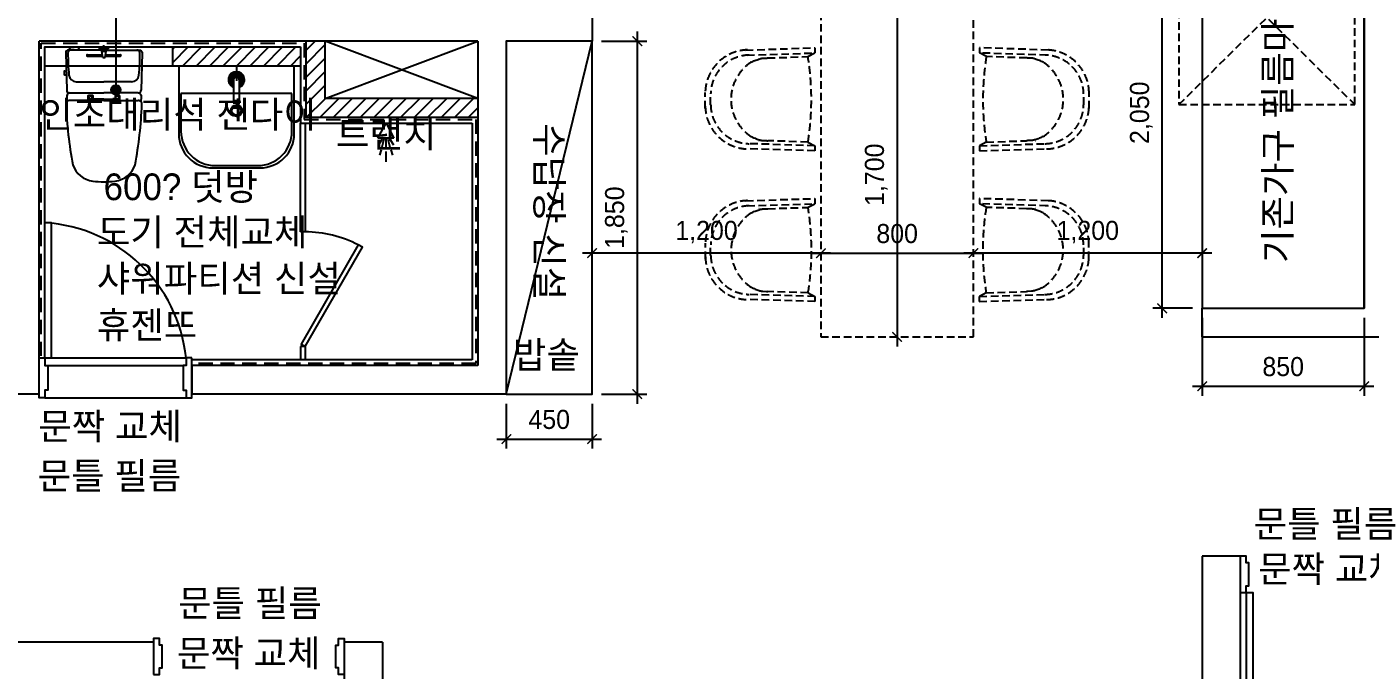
# Model space of a CAD drawing. Extents: x 11416736 to 11582377, y -14295679 to -14163266.
# Drawn here: x 11515639 to 11522685, y -14179648 to -14176276 of the extents above; entities that cross this region are included whole.
import ezdxf

# ---------------------------------------------------------------- set-up
doc = ezdxf.new("R2010")
doc.units = 0
doc.header["$LTSCALE"] = 50
doc.header["$MEASUREMENT"] = 0
for name, pattern in [('DH-HID2', [1.2, 0.8, -0.4]), ('HID', [2.3, 1.5, -0.8]), ('HIDDEN', [0.375, 0.25, -0.125])]:
    doc.linetypes.add(name, pattern=pattern)
doc.layers.get('0').update_dxf_attribs({"linetype": 'CONTINUOUS'})
doc.layers.get('DEFPOINTS').update_dxf_attribs({"linetype": 'CONTINUOUS'})
for name, color, linetype in [('! 06 중심선', 11, 'CONTINUOUS'), ('! 07 유리', 153, 'CONTINUOUS'), ('! 08 창호', 4, 'CONTINUOUS'), ('- 02 내력벽', 2, 'CONTINUOUS'), ('- 03 비내력벽', 93, 'CONTINUOUS'), ('- 04 마감선 01', 125, 'CONTINUOUS'), ('- 06 마감선 03_방수', 8, 'HIDDEN'), ('0-ELC TEXT', 7, 'CONTINUOUS'), ('07-DIM WAL', 5, 'CONTINUOUS'), ('6', 6, 'CONTINUOUS'), ('BATH', 4, 'CONTINUOUS'), ('CO-BATH', 6, 'CONTINUOUS'), ('fin', 5, 'CONTINUOUS'), ('FU-FURM', 251, 'DH-HID2'), ('HL', 6, 'HIDDEN'), ('TOILET-1', 6, 'CONTINUOUS')]:
    doc.layers.add(name, color=color, linetype=linetype)
doc.styles.add('HY 울릉도 L', font='')
doc.styles.add('코레일둥고', font='Korail_Round_Gothic_Medium.ttf')
doc.styles.get('HY 울릉도 L').set_extended_font_data('HY울릉도L')
doc.dimstyles.new('사본 50', dxfattribs={"dimscale": 50, "dimtxt": 2, "dimasz": 1, "dimexe": 1, "dimexo": 1, "dimgap": 1, "dimtad": 1, "dimdec": 0, "dimrnd": 0.05, "dimdsep": 46, "dimlunit": 6, "dimtxsty": 'HY 울릉도 L', "dimblk": 'ARCHTICK', "dimcen": 2.5, "dimdle": 1, "dimclrd": 133, "dimclre": 133, "dimclrt": 30, "dimadec": 0, "dimazin": 0, "dimtfac": 1, "dimtdec": 0, "dimtix": 1, "dimtmove": 2, "dimatfit": 3, "dimldrblk": 'ARCHTICK', "dimfxl": 0, "dimlwd": -1, "dimlwe": -1, "dimarcsym": 0})
pattern_1 = [(45, (0, 0), (-35.35533906, 35.35533906), [])]

# ---------------------------------------------------------------- blocks, each defined once
blk = doc.blocks.new('F-512')
at = {"layer": 'FU-FURM'}
for p, q in [((502.1, 1056.6), (419.2, 1056.7)), ((482.9, 1029.6), (426.4, 1029.7)), ((1292.1, 1055.9), (1209.2, 1056)), ((1272.9, 1029), (1216.4, 1029)), ((196.3, 844.4), (184.7, 482.4)), ((223, 837.4), (211.7, 482.3)), ((243.5, 775.1), (242.3, 770.9)), ((245.1, 779.8), (243.5, 775.1)), ((246.9, 784.9), (245.1, 779.8)), ((248.9, 790.4), (246.9, 784.9)), ((251.1, 796), (248.9, 790.4)), ((253.4, 801.6), (251.1, 796)), ((255.8, 807), (253.4, 801.6)), ((258.1, 812), (255.8, 807)), ((260.4, 816.5), (258.1, 812)), ((649.7, 816), (652, 811.5)), ((652, 811.5), (654.4, 806.5)), ((654.4, 806.5), (656.7, 801.1)), ((656.7, 801.1), (659, 795.5)), ((659, 795.5), (661.2, 789.9)), ((661.2, 789.9), (663.2, 784.4)), ((663.2, 784.4), (665, 779.2)), ((665, 779.2), (666.6, 774.5)), ((697.7, 481.7), (687.1, 839.3)), ((724.7, 481.7), (714.3, 832.5)), ((986.3, 843.7), (974.7, 481.7)), ((1013, 836.7), (1001.7, 481.6)), ((1035.1, 779.1), (1033.5, 774.4)), ((1036.9, 784.2), (1035.1, 779.1)), ((1038.9, 789.7), (1036.9, 784.2)), ((1041.1, 795.3), (1038.9, 789.7)), ((1043.4, 800.9), (1041.1, 795.3)), ((1045.8, 806.3), (1043.4, 800.9)), ((1048.1, 811.3), (1045.8, 806.3)), ((1050.4, 815.8), (1048.1, 811.3)), ((1439.7, 815.3), (1442, 810.8)), ((1442, 810.8), (1444.4, 805.8)), ((1444.4, 805.8), (1446.7, 800.4)), ((1446.7, 800.4), (1449, 794.8)), ((1449, 794.8), (1451.2, 789.2)), ((1451.2, 789.2), (1453.2, 783.7)), ((1453.2, 783.7), (1455, 778.6)), ((1455, 778.6), (1456.6, 773.9)), ((1487.7, 481), (1477.1, 838.6)), ((1514.7, 481), (1504.3, 831.8)), ((238, 729.4), (230.9, 518.2)), ((238.4, 733.1), (238, 729.4)), ((238.8, 753.2), (238.4, 733.1)), ((239.2, 756.6), (238.8, 753.2)), ((239.8, 759.9), (239.2, 756.6)), ((240.4, 763.4), (239.8, 759.9)), ((241.2, 767), (240.4, 763.4)), ((242.3, 770.9), (241.2, 767)), ((666.6, 774.5), (667.8, 770.4)), ((667.8, 770.4), (668.8, 766.5)), ((668.8, 766.5), (669.6, 762.9)), ((669.6, 762.9), (670.3, 759.4)), ((670.3, 759.4), (670.8, 756.1)), ((670.8, 756.1), (671.2, 736)), ((671.2, 736), (671.6, 732.5)), ((671.6, 732.5), (672, 728.9)), ((678.6, 517.7), (672, 728.9)), ((1028, 728.7), (1020.9, 517.6)), ((1028.4, 732.4), (1028, 728.7)), ((1028.8, 752.5), (1028.4, 732.4)), ((1029.2, 755.9), (1028.8, 752.5)), ((1029.8, 759.3), (1029.2, 755.9)), ((1030.4, 762.7), (1029.8, 759.3)), ((1031.2, 766.3), (1030.4, 762.7)), ((1032.3, 770.2), (1031.2, 766.3)), ((1033.5, 774.4), (1032.3, 770.2)), ((1456.6, 773.9), (1457.8, 769.7)), ((1457.8, 769.7), (1458.8, 765.8)), ((1458.8, 765.8), (1459.6, 762.2)), ((1459.6, 762.2), (1460.3, 758.7)), ((1460.3, 758.7), (1460.8, 755.4)), ((1460.8, 755.4), (1461.2, 735.3)), ((1461.2, 735.3), (1461.6, 731.9)), ((1461.6, 731.9), (1462, 728.2)), ((1468.6, 517), (1462, 728.2)), ((229.7, 518.3), (211.7, 482.3)), ((679.7, 517.7), (697.7, 481.7)), ((1019.7, 517.6), (1001.7, 481.6)), ((1469.7, 517), (1487.7, 481)), ((1700, 450), (0, 450)), ((0, 450), (0, -350)), ((184.7, 482.4), (211.7, 482.3)), ((697.7, 481.7), (724.7, 481.7)), ((974.7, 481.7), (1001.7, 481.6)), ((1487.7, 481), (1514.7, 481)), ((1700, -350), (1700, 450)), ((0, -350), (1700, -350)), ((184.7, -382.4), (211.7, -382.3)), ((196.3, -744.4), (184.7, -382.4)), ((229.7, -418.3), (211.7, -382.3)), ((223, -737.4), (211.7, -382.3)), ((238, -629.4), (230.9, -418.2)), ((678.6, -417.7), (672, -628.9)), ((679.7, -417.7), (697.7, -381.7)), ((697.7, -381.7), (687.1, -739.3)), ((697.7, -381.7), (724.7, -381.7)), ((724.7, -381.7), (714.3, -732.5)), ((974.7, -381.7), (1001.7, -381.6)), ((986.3, -743.7), (974.7, -381.7)), ((1019.7, -417.6), (1001.7, -381.6)), ((1013, -736.7), (1001.7, -381.6)), ((1028, -628.7), (1020.9, -417.6)), ((1468.6, -417), (1462, -628.2)), ((1469.7, -417), (1487.7, -381)), ((1487.7, -381), (1477.1, -738.6)), ((1487.7, -381), (1514.7, -381)), ((1514.7, -381), (1504.3, -731.8)), ((238.4, -633.1), (238, -629.4)), ((238.8, -653.2), (238.4, -633.1)), ((671.2, -636), (671.6, -632.5)), ((671.6, -632.5), (672, -628.9)), ((1028.4, -632.4), (1028, -628.7)), ((1028.8, -652.5), (1028.4, -632.4)), ((1461.2, -635.3), (1461.6, -631.9)), ((1461.6, -631.9), (1462, -628.2)), ((239.2, -656.6), (238.8, -653.2)), ((239.8, -659.9), (239.2, -656.6)), ((240.4, -663.4), (239.8, -659.9)), ((241.2, -667), (240.4, -663.4)), ((242.3, -670.9), (241.2, -667)), ((243.5, -675.1), (242.3, -670.9)), ((245.1, -679.8), (243.5, -675.1)), ((246.9, -684.9), (245.1, -679.8)), ((248.9, -690.4), (246.9, -684.9)), ((251.1, -696), (248.9, -690.4)), ((253.4, -701.6), (251.1, -696)), ((255.8, -707), (253.4, -701.6)), ((654.4, -706.5), (656.7, -701.1)), ((656.7, -701.1), (659, -695.5)), ((659, -695.5), (661.2, -689.9)), ((661.2, -689.9), (663.2, -684.4)), ((663.2, -684.4), (665, -679.2)), ((665, -679.2), (666.6, -674.5)), ((666.6, -674.5), (667.8, -670.4)), ((667.8, -670.4), (668.8, -666.5)), ((668.8, -666.5), (669.6, -662.9)), ((669.6, -662.9), (670.3, -659.4)), ((670.3, -659.4), (670.8, -656.1)), ((670.8, -656.1), (671.2, -636)), ((1029.2, -655.9), (1028.8, -652.5)), ((1029.8, -659.3), (1029.2, -655.9)), ((1030.4, -662.7), (1029.8, -659.3)), ((1031.2, -666.3), (1030.4, -662.7)), ((1032.3, -670.2), (1031.2, -666.3)), ((1033.5, -674.4), (1032.3, -670.2)), ((1035.1, -679.1), (1033.5, -674.4)), ((1036.9, -684.2), (1035.1, -679.1)), ((1038.9, -689.7), (1036.9, -684.2)), ((1041.1, -695.3), (1038.9, -689.7)), ((1043.4, -700.9), (1041.1, -695.3)), ((1045.8, -706.3), (1043.4, -700.9)), ((1444.4, -705.8), (1446.7, -700.4)), ((1446.7, -700.4), (1449, -694.8)), ((1449, -694.8), (1451.2, -689.2)), ((1451.2, -689.2), (1453.2, -683.7)), ((1453.2, -683.7), (1455, -678.6)), ((1455, -678.6), (1456.6, -673.9)), ((1456.6, -673.9), (1457.8, -669.7)), ((1457.8, -669.7), (1458.8, -665.8)), ((1458.8, -665.8), (1459.6, -662.2)), ((1459.6, -662.2), (1460.3, -658.7)), ((1460.3, -658.7), (1460.8, -655.4)), ((1460.8, -655.4), (1461.2, -635.3)), ((258.1, -712), (255.8, -707)), ((260.4, -716.5), (258.1, -712)), ((649.7, -716), (652, -711.5)), ((652, -711.5), (654.4, -706.5)), ((1048.1, -711.3), (1045.8, -706.3)), ((1050.4, -715.8), (1048.1, -711.3)), ((1439.7, -715.3), (1442, -710.8)), ((1442, -710.8), (1444.4, -705.8)), ((502.1, -956.6), (419.2, -956.7)), ((482.9, -929.6), (426.4, -929.7)), ((1292.1, -955.9), (1209.2, -956)), ((1272.9, -929), (1216.4, -929))]:
    blk.add_line(p, q, dxfattribs=at)
for centre, radius, start, end in [((422.7, 829.5), 227.2, 90.767, 178.64329), ((429.4, 821.7), 206.6, 90.767, 178.64347), ((480.8, 821.6), 206.6, 1.215, 89.0908), ((487.5, 829.4), 227.2, 1.215, 89.0908), ((1212.7, 828.8), 227.2, 90.767, 178.64329), ((1219.4, 821), 206.6, 90.767, 178.64347), ((1270.8, 821), 206.6, 1.215, 89.0908), ((1277.5, 828.7), 227.2, 1.215, 89.0908), ((454.9, 689.3), 232.4, 33.053, 146.805), ((1244.9, 688.6), 232.4, 33.053, 146.805), ((454.9, 689.3), 232.4, 158.2072, 158.33), ((454.9, 689.3), 232.4, 21.528, 21.651), ((1244.9, 688.6), 232.4, 158.2072, 158.33), ((1244.9, 688.6), 232.4, 21.528, 21.651), ((456.5, 1915.2), 1415.3, 260.781, 279.077), ((1246.5, 1914.6), 1415.3, 260.781, 279.077), ((456.5, -1815.2), 1415.3, 80.923, 99.219), ((1246.5, -1814.6), 1415.3, 80.923, 99.219), ((454.9, -589.3), 232.4, 201.67, 201.7928), ((454.9, -589.3), 232.4, 338.349, 338.472), ((1244.9, -588.6), 232.4, 201.67, 201.7928), ((1244.9, -588.6), 232.4, 338.349, 338.472), ((422.7, -729.5), 227.2, 181.35671, 269.233), ((429.4, -721.7), 206.6, 181.35653, 269.233), ((454.9, -589.3), 232.4, 213.195, 326.947), ((480.8, -721.6), 206.6, 270.9092, 358.785), ((487.5, -729.4), 227.2, 270.9092, 358.785), ((1212.7, -728.8), 227.2, 181.35671, 269.233), ((1219.4, -721), 206.6, 181.35653, 269.233), ((1244.9, -588.6), 232.4, 213.195, 326.947), ((1270.8, -721), 206.6, 270.9092, 358.785), ((1277.5, -728.7), 227.2, 270.9092, 358.785)]:
    blk.add_arc(centre, radius, start, end, dxfattribs=at)
blk = doc.blocks.new('_ARCHTICK')
at = {"color": 0, "linetype": 'ByBlock', "const_width": 0.15}
blk.add_lwpolyline([(-0.5, -0.5), (0.5, 0.5)], dxfattribs=at)
blk = doc.blocks.new('*D276')
at = {"layer": '07-DIM WAL', "color": 133, "ltscale": 30}
for p, q in [((11520204, -14176151.5), (11520204, -14177951.5)), ((11520254, -14176201.5), (11520254, -14176201.5)), ((11520254, -14177901.5), (11520254, -14177901.5))]:
    blk.add_line(p, q, dxfattribs=at)
at = {"layer": 'DEFPOINTS', "color": 0, "ltscale": 30}
for p in [(11520204, -14176201.5), (11520204, -14177901.5), (11520204, -14177901.5)]:
    blk.add_point(p, dxfattribs=at)
at = {"layer": '07-DIM WAL', "color": 133, "ltscale": 30, "xscale": 50, "yscale": 50, "zscale": 50}
for p, rotation in [((11520204, -14176201.5), 90), ((11520204, -14177901.5), 270)]:
    blk.add_blockref('_ARCHTICK', p, dxfattribs=dict(at, rotation=rotation))
at = {"layer": '07-DIM WAL', "color": 30, "ltscale": 30, "insert": (11520094.1, -14177051.5), "char_height": 100, "attachment_point": 5, "rotation": 90, "style": 'HY 울릉도 L'}
blk.add_mtext('1,700', dxfattribs=at)
blk = doc.blocks.new('*D277')
at = {"layer": '07-DIM WAL', "color": 133, "ltscale": 30}
for p, q in [((11521854, -14177462.5), (11520554, -14177462.5)), ((11521804, -14177512.5), (11521804, -14177512.5))]:
    blk.add_line(p, q, dxfattribs=at)
at = {"layer": 'DEFPOINTS', "color": 0, "ltscale": 30}
for p in [(11520604, -14177462.5), (11520604, -14177462.5), (11521804, -14177462.5)]:
    blk.add_point(p, dxfattribs=at)
at = {"layer": '07-DIM WAL', "color": 133, "ltscale": 30, "xscale": 50, "yscale": 50, "zscale": 50, "rotation": 180}
blk.add_blockref('_ARCHTICK', (11520604, -14177462.5), dxfattribs=at)
at = {"layer": '07-DIM WAL', "color": 133, "ltscale": 30, "xscale": 50, "yscale": 50, "zscale": 50}
blk.add_blockref('_ARCHTICK', (11521804, -14177462.5), dxfattribs=at)
at = {"layer": '07-DIM WAL', "color": 30, "ltscale": 30, "insert": (11521204, -14177352.5), "char_height": 100, "attachment_point": 5, "style": 'HY 울릉도 L'}
blk.add_mtext('1,200', dxfattribs=at)
blk = doc.blocks.new('*D278')
at = {"layer": '07-DIM WAL', "color": 133, "ltscale": 30}
blk.add_line((11519754, -14177462.5), (11520654, -14177462.5), dxfattribs=at)
at = {"layer": 'DEFPOINTS', "color": 0, "ltscale": 30}
for p in [(11519804, -14177462.5), (11520604, -14177462.5), (11520604, -14177462.5)]:
    blk.add_point(p, dxfattribs=at)
at = {"layer": '07-DIM WAL', "color": 133, "ltscale": 30, "xscale": 50, "yscale": 50, "zscale": 50, "rotation": 180}
blk.add_blockref('_ARCHTICK', (11519804, -14177462.5), dxfattribs=at)
at = {"layer": '07-DIM WAL', "color": 133, "ltscale": 30, "xscale": 50, "yscale": 50, "zscale": 50}
blk.add_blockref('_ARCHTICK', (11520604, -14177462.5), dxfattribs=at)
at = {"layer": '07-DIM WAL', "color": 30, "ltscale": 30, "insert": (11520204, -14177360.3), "char_height": 100, "attachment_point": 5, "style": 'HY 울릉도 L'}
blk.add_mtext('800', dxfattribs=at)
blk = doc.blocks.new('*D279')
at = {"layer": '07-DIM WAL', "color": 133, "ltscale": 30}
blk.add_line((11519854, -14177462.5), (11518554, -14177462.5), dxfattribs=at)
at = {"layer": 'DEFPOINTS', "color": 0, "ltscale": 30}
for p in [(11518604, -14177462.5), (11518604, -14177462.5), (11519804, -14177462.5)]:
    blk.add_point(p, dxfattribs=at)
at = {"layer": '07-DIM WAL', "color": 133, "ltscale": 30, "xscale": 50, "yscale": 50, "zscale": 50, "rotation": 180}
blk.add_blockref('_ARCHTICK', (11518604, -14177462.5), dxfattribs=at)
at = {"layer": '07-DIM WAL', "color": 133, "ltscale": 30, "xscale": 50, "yscale": 50, "zscale": 50}
blk.add_blockref('_ARCHTICK', (11519804, -14177462.5), dxfattribs=at)
at = {"layer": '07-DIM WAL', "color": 30, "ltscale": 30, "insert": (11519204, -14177352.5), "char_height": 100, "attachment_point": 5, "style": 'HY 울릉도 L'}
blk.add_mtext('1,200', dxfattribs=at)
blk = doc.blocks.new('*D280')
at = {"layer": '07-DIM WAL', "color": 133, "ltscale": 30}
for p, q in [((11518154, -14178251.5), (11518154, -14178486.8)), ((11518604, -14178251.5), (11518604, -14178486.8)), ((11518104, -14178436.8), (11518654, -14178436.8))]:
    blk.add_line(p, q, dxfattribs=at)
at = {"layer": 'DEFPOINTS', "color": 0, "ltscale": 30}
for p in [(11518154, -14178201.5), (11518604, -14178201.5), (11518604, -14178436.8)]:
    blk.add_point(p, dxfattribs=at)
at = {"layer": '07-DIM WAL', "color": 133, "ltscale": 30, "xscale": 50, "yscale": 50, "zscale": 50, "rotation": 180}
blk.add_blockref('_ARCHTICK', (11518154, -14178436.8), dxfattribs=at)
at = {"layer": '07-DIM WAL', "color": 133, "ltscale": 30, "xscale": 50, "yscale": 50, "zscale": 50}
blk.add_blockref('_ARCHTICK', (11518604, -14178436.8), dxfattribs=at)
at = {"layer": '07-DIM WAL', "color": 30, "ltscale": 30, "insert": (11518379, -14178334.6), "char_height": 100, "attachment_point": 5, "style": 'HY 울릉도 L'}
blk.add_mtext('450', dxfattribs=at)
blk = doc.blocks.new('*D281')
at = {"layer": '07-DIM WAL', "color": 133, "ltscale": 30}
for p, q in [((11521804, -14177801.5), (11521804, -14178209.9)), ((11522654, -14177801.5), (11522654, -14178209.9)), ((11521754, -14178159.9), (11522704, -14178159.9))]:
    blk.add_line(p, q, dxfattribs=at)
at = {"layer": 'DEFPOINTS', "color": 0, "ltscale": 30}
for p in [(11521804, -14177751.5), (11522654, -14177751.5), (11522654, -14178159.9)]:
    blk.add_point(p, dxfattribs=at)
at = {"layer": '07-DIM WAL', "color": 133, "ltscale": 30, "xscale": 50, "yscale": 50, "zscale": 50, "rotation": 180}
blk.add_blockref('_ARCHTICK', (11521804, -14178159.9), dxfattribs=at)
at = {"layer": '07-DIM WAL', "color": 133, "ltscale": 30, "xscale": 50, "yscale": 50, "zscale": 50}
blk.add_blockref('_ARCHTICK', (11522654, -14178159.9), dxfattribs=at)
at = {"layer": '07-DIM WAL', "color": 30, "ltscale": 30, "insert": (11522229, -14178057.7), "char_height": 100, "attachment_point": 5, "style": 'HY 울릉도 L'}
blk.add_mtext('850', dxfattribs=at)
blk = doc.blocks.new('*D282')
at = {"layer": '07-DIM WAL', "color": 133, "ltscale": 30}
for p, q in [((11518841, -14176301.5), (11518841, -14178251.5)), ((11518654, -14176351.5), (11518891, -14176351.5)), ((11518654, -14178201.5), (11518891, -14178201.5))]:
    blk.add_line(p, q, dxfattribs=at)
at = {"layer": 'DEFPOINTS', "color": 0, "ltscale": 30}
for p in [(11518604, -14176351.5), (11518604, -14178201.5), (11518841, -14178201.5)]:
    blk.add_point(p, dxfattribs=at)
at = {"layer": '07-DIM WAL', "color": 133, "ltscale": 30, "xscale": 50, "yscale": 50, "zscale": 50}
for p, rotation in [((11518841, -14176351.5), 90), ((11518841, -14178201.5), 270)]:
    blk.add_blockref('_ARCHTICK', p, dxfattribs=dict(at, rotation=rotation))
at = {"layer": '07-DIM WAL', "color": 30, "ltscale": 30, "insert": (11518731.1, -14177276.5), "char_height": 100, "attachment_point": 5, "rotation": 90, "style": 'HY 울릉도 L'}
blk.add_mtext('1,850', dxfattribs=at)
blk = doc.blocks.new('*D283')
at = {"layer": '07-DIM WAL', "color": 133, "ltscale": 30}
for p, q in [((11521594.3, -14177801.5), (11521594.3, -14175651.5)), ((11521754, -14175701.5), (11521544.3, -14175701.5)), ((11521754, -14177751.5), (11521544.3, -14177751.5))]:
    blk.add_line(p, q, dxfattribs=at)
at = {"layer": 'DEFPOINTS', "color": 0, "ltscale": 30}
for p in [(11521594.3, -14175701.5), (11521804, -14175701.5), (11521804, -14177751.5)]:
    blk.add_point(p, dxfattribs=at)
at = {"layer": '07-DIM WAL', "color": 133, "ltscale": 30, "xscale": 50, "yscale": 50, "zscale": 50}
for p, rotation in [((11521594.3, -14175701.5), 90), ((11521594.3, -14177751.5), 270)]:
    blk.add_blockref('_ARCHTICK', p, dxfattribs=dict(at, rotation=rotation))
at = {"layer": '07-DIM WAL', "color": 30, "ltscale": 30, "insert": (11521484.4, -14176726.5), "char_height": 100, "attachment_point": 5, "rotation": 90, "style": 'HY 울릉도 L'}
blk.add_mtext('2,050', dxfattribs=at)
blk = doc.blocks.new('FFLOOR')
at = {"layer": '- 03 비내력벽', "ltscale": 30}
h = blk.add_hatch(dxfattribs=at)
h.set_pattern_fill('_USER', color=3, scale=50, angle=45, pattern_type=0)
h.set_pattern_definition(pattern_1)
h.paths.add_polyline_path([(11457407.6, -14176651.5), (11456607.6, -14176651.5), (11456607.6, -14176351.5), (11456507.6, -14176351.5), (11456507.6, -14176751.5), (11457407.6, -14176751.5)])
h.paths.add_polyline_path([(11462057.6, -14175601.5), (11461407.6, -14175601.5), (11461407.6, -14175701.5), (11462057.6, -14175701.5)])
h = blk.add_hatch(dxfattribs=at)
h.set_pattern_fill('_USER', color=3, scale=50, angle=45, pattern_type=0)
h.set_pattern_definition(pattern_1)
h.paths.add_polyline_path([(11456477.6, -14176381.5), (11455807.6, -14176381.5), (11455807.6, -14176481.5), (11456477.6, -14176481.5)])
at = {"layer": '! 06 중심선'}
for p, q in [((11457407.6, -14176651.5), (11456607.6, -14176351.5)), ((11456607.6, -14176651.5), (11457407.6, -14176351.5))]:
    blk.add_line(p, q, dxfattribs=at)
at = {"layer": '! 07 유리', "ltscale": 2}
for p, q in [((11456477.6, -14177351.5), (11456477.6, -14176781.5)), ((11456502.6, -14176781.5), (11456502.6, -14177351.5)), ((11456502.6, -14177351.5), (11456477.6, -14177351.5)), ((11456502.6, -14177951.5), (11456477.6, -14177951.5)), ((11456477.6, -14177951.5), (11456477.6, -14178021.5)), ((11456502.6, -14177951.5), (11456502.6, -14178021.5))]:
    blk.add_line(p, q, dxfattribs=at)
blk.add_lwpolyline([(11456781, -14177419.3), (11456481, -14177939), (11456502.6, -14177951.5), (11456802.6, -14177431.8)], close=True, dxfattribs=at)
at = {"layer": '! 07 유리'}
blk.add_arc((11456502.6, -14177951.5), 600.5, 62.38594, 90, dxfattribs=at)
at = {"layer": '! 08 창호'}
for p, q in [((11455137.6, -14178011.5), (11455137.6, -14177303)), ((11455137.6, -14178011.5), (11455877.6, -14178011.5)), ((11455152.6, -14178051.5), (11455862.6, -14178051.5)), ((11455137.6, -14178221.5), (11455877.6, -14178221.5)), ((11461437.6, -14179241.5), (11461437.6, -14180136.5))]:
    blk.add_line(p, q, dxfattribs=at)
for points in [[(11455137.6, -14178011.5), (11455172.6, -14178011.5), (11455172.6, -14177303), (11455137.6, -14177303)], [(11461437.6, -14179241.5), (11461472.6, -14179241.5), (11461472.6, -14180136.5), (11461437.6, -14180136.5)]]:
    blk.add_lwpolyline(points, dxfattribs=at)
for points in [[(11455107.6, -14178011.5), (11455137.6, -14178011.5), (11455137.6, -14178051.5), (11455152.6, -14178051.5), (11455152.6, -14178181.5), (11455137.6, -14178181.5), (11455137.6, -14178221.5), (11455107.6, -14178221.5)], [(11455907.6, -14178011.5), (11455877.6, -14178011.5), (11455877.6, -14178051.5), (11455862.6, -14178051.5), (11455862.6, -14178181.5), (11455877.6, -14178181.5), (11455877.6, -14178221.5), (11455907.6, -14178221.5)], [(11461407.6, -14179241.5), (11461437.6, -14179241.5), (11461437.6, -14179206.5), (11461452.6, -14179206.5), (11461452.6, -14179086.5), (11461437.6, -14179086.5), (11461437.6, -14179051.5), (11461407.6, -14179051.5)], [(11455707.6, -14179671.5), (11455737.6, -14179671.5), (11455737.6, -14179636.5), (11455752.6, -14179636.5), (11455752.6, -14179516.5), (11455737.6, -14179516.5), (11455737.6, -14179481.5), (11455707.6, -14179481.5)], [(11456707.6, -14179671.5), (11456677.6, -14179671.5), (11456677.6, -14179636.5), (11456662.6, -14179636.5), (11456662.6, -14179516.5), (11456677.6, -14179516.5), (11456677.6, -14179481.5), (11456707.6, -14179481.5)]]:
    blk.add_lwpolyline(points, close=True, dxfattribs=at)
for centre, radius, start, end in [((11455088.4, -14178095.1), 793.6, 6.04633, 86.44526), ((11461467.7, -14179226.9), 910, 268.10626, 359.08416)]:
    blk.add_arc(centre, radius, start, end, dxfattribs=at)
at = {"layer": '- 02 내력벽', "ltscale": 30}
for p, q in [((11462057.6, -14175101.5), (11462057.6, -14177751.5)), ((11458007.6, -14176151.5), (11458007.6, -14176351.5)), ((11455107.6, -14178201.5), (11455107.6, -14176351.5)), ((11457407.6, -14176351.5), (11455107.6, -14176351.5)), ((11457407.6, -14176351.5), (11457407.6, -14178051.5)), ((11458007.6, -14176351.5), (11457557.6, -14176351.5)), ((11457557.6, -14176351.5), (11457557.6, -14178201.5)), ((11461207.6, -14177751.5), (11462057.6, -14177751.5)), ((11461207.6, -14177901.5), (11461207.6, -14177751.5)), ((11461207.6, -14177901.5), (11462407.6, -14177901.5)), ((11457407.6, -14178051.5), (11455907.6, -14178051.5)), ((11455107.6, -14178201.5), (11453807.6, -14178201.5)), ((11457557.6, -14178201.5), (11455907.6, -14178201.5)), ((11461207.6, -14179051.5), (11461207.6, -14183351.5)), ((11461407.6, -14179051.5), (11461207.6, -14179051.5)), ((11461407.6, -14179051.5), (11461407.6, -14182601.5)), ((11455707.6, -14179501.5), (11453832.6, -14179501.5)), ((11456907.6, -14179501.5), (11456707.6, -14179501.5)), ((11456707.6, -14179501.5), (11456707.6, -14183351.5)), ((11456907.6, -14179501.5), (11456907.6, -14183351.5))]:
    blk.add_line(p, q, dxfattribs=at)
at = {"layer": '- 02 내력벽'}
for p, q in [((11455907.6, -14178051.5), (11455907.6, -14178201.5)), ((11455707.6, -14179501.5), (11455707.6, -14179651.5))]:
    blk.add_line(p, q, dxfattribs=at)
at = {"layer": '- 02 내력벽', "ltscale": 30}
blk.add_lwpolyline([(11456507.4, -14176351.5), (11455107.6, -14176351.5)], dxfattribs=at)
at = {"layer": '- 03 비내력벽', "color": 3, "ltscale": 30}
blk.add_line((11455807.6, -14176481.5), (11455807.6, -14176381.5), dxfattribs=at)
for points in [[(11456477.6, -14176381.5), (11456477.6, -14176481.5), (11455137.6, -14176481.5), (11455137.6, -14176381.5), (11456477.6, -14176381.5)], [(11457407.6, -14176751.5), (11456507.6, -14176751.5), (11456507.6, -14176351.5)], [(11457407.6, -14176651.5), (11456607.6, -14176651.5), (11456607.6, -14176351.5)]]:
    blk.add_lwpolyline(points, dxfattribs=at)
at = {"layer": '- 04 마감선 01', "ltscale": 30}
for p, q in [((11455137.6, -14178001.5), (11455137.6, -14176381.5)), ((11455137.6, -14176381.5), (11456477.6, -14176381.5)), ((11456477.6, -14176381.5), (11456477.6, -14176781.5)), ((11456477.6, -14176781.5), (11457377.6, -14176781.5)), ((11457377.6, -14176781.5), (11457377.6, -14178021.5)), ((11457377.6, -14178021.5), (11455907.6, -14178021.5))]:
    blk.add_line(p, q, dxfattribs=at)
at = {"layer": '- 06 마감선 03_방수', "linetype": 'HID'}
for p, q in [((11455117.6, -14178001.5), (11455117.6, -14176361.5)), ((11455117.6, -14176361.5), (11456497.6, -14176361.5)), ((11456497.6, -14176361.5), (11456497.6, -14176761.5)), ((11456497.6, -14176761.5), (11457397.6, -14176761.5)), ((11457397.6, -14176761.5), (11457397.6, -14178041.5)), ((11457397.6, -14178041.5), (11455907.6, -14178041.5))]:
    blk.add_line(p, q, dxfattribs=at)
blk = doc.blocks.new('A$C4B2D31F0')
for p, q in [((168.9, 707.3), (216.9, 707.3)), ((192.9, 707.3), (192.9, 716))]:
    blk.add_line(p, q)
at = {"layer": 'fin', "color": 4}
for p, q in [((185, 690.9), (20.4, 690.9)), ((37.2, 692.3), (24.7, 692.3)), ((37.2, 692.3), (49.7, 692.3)), ((200.9, 690.9), (365.5, 690.9)), ((47.7, 523.7), (192.9, 523.7)), ((338.2, 523.7), (192.9, 523.7)), ((12.6, 465.9), (192.9, 465.9)), ((192.9, 426.6), (13.7, 426.6)), ((373.3, 465.9), (192.9, 465.9)), ((192.9, 426.6), (372.2, 426.6))]:
    blk.add_line(p, q, dxfattribs=at)
for points in [[(20.4, 690.9), (7.9, 690.9, 0.421209), (-7.1, 675.5), (-2.4, 480.5, 0.001659)], [(365.5, 690.9), (378, 690.9, -0.421209), (392.9, 675.5), (388.3, 480.5, -0.001659)], [(12.6, 465.9, 0.371724), (-1.8, 451.2, 0.003515), (-1, 420.3, 0.320541)], [(373.3, 465.9, -0.371724), (387.7, 451.2, -0.003515), (386.9, 420.3, -0.320541)]]:
    blk.add_lwpolyline(points, format="xyb", dxfattribs=at)
for centre, radius, start, end in [((24.7, 707.3), 15, 180, 270), ((49.7, 707.3), 15, 270, 0), ((1004.3, 663.1), 1000, 179.31159, 185.94375), ((20.4, 674.9), 16, 90, 179.31159), ((365.5, 674.9), 16, 0.68841, 90), ((-618.4, 663.1), 1000, 354.05625, 0.68841), ((49.4, 563.7), 40, 185.94375, 267.51291), ((336.5, 563.7), 40, 272.48709, 354.05625), ((13.7, 406.6), 20, 90, 182.3333), ((12.6, 480.9), 15, 181.36509, 270), ((372.2, 406.6), 20, 357.6667, 90), ((373.3, 480.9), 15, 270, 358.63491), ((2197.7, 495.6), 2205.9, 182.3333, 190.60807), ((-1811.8, 495.6), 2205.9, 349.39193, 357.6667), ((148.7, 128.9), 125.5, 198.2964, 263.42408), ((237.2, 128.9), 125.5, 276.57592, 341.7036), ((192.9, 405.9), 405.9, 261.69926, 270), ((192.9, 405.9), 405.9, 270, 278.30074)]:
    blk.add_arc(centre, radius, start, end, dxfattribs=at)
at = {"layer": 'HL', "linetype": 'Continuous'}
for p, q in [((168.9, 697.3), (168.9, 707.3)), ((216.9, 697.3), (216.9, 707.3)), ((106.4, 666.3), (184.4, 666.3)), ((106.4, 659.3), (185.5, 659.3)), ((168.9, 697.3), (216.9, 697.3)), ((186, 692.5), (180.6, 697.3)), ((181.6, 685.5), (186, 692.5)), ((187, 651.2), (181.6, 685.5)), ((181.6, 685.5), (204.3, 685.5)), ((186, 692.5), (199.9, 692.5)), ((187, 651.2), (198.9, 651.2)), ((198.9, 651.2), (204.3, 685.5)), ((199.9, 692.5), (205.3, 697.3)), ((204.3, 685.5), (199.9, 692.5)), ((200.4, 659.3), (279.4, 659.3)), ((201.4, 666.3), (279.4, 666.3)), ((-16, 576.9), (-16, 564.8)), ((-12, 580.9), (-4.8, 580.9)), ((-12, 560.8), (-4.3, 560.8)), ((192.9, 433.7), (146.6, 433.7)), ((192.9, 433.7), (239.3, 433.7))]:
    blk.add_line(p, q, dxfattribs=at)
for points in [[(110.4, 426.6), (110.4, 450.8, -0.414214), (114.4, 454.8), (130.9, 454.8, -0.414214), (134.9, 450.8), (134.9, 435.2), (134.9, 426.6)], [(134.9, 435.2), (144.6, 435.2, -0.414214), (146.6, 433.2), (146.6, 426.6)], [(251, 435.2), (241.3, 435.2, 0.414214), (239.3, 433.2), (239.3, 426.6)], [(275.5, 426.6), (275.5, 450.8, 0.414214), (271.5, 454.8), (255, 454.8, 0.414214), (251, 450.8), (251, 435.2), (251, 426.6)]]:
    blk.add_lwpolyline(points, format="xyb", dxfattribs=at)
for centre in [(122.9, 440.9), (262.9, 440.9)]:
    blk.add_circle(centre, 8, dxfattribs=at)
for centre, radius, start, end in [((106.4, 662.8), 3.5, 90, 270), ((279.4, 662.8), 3.5, 270, 90), ((-12, 576.9), 4, 90, 180), ((-12, 564.8), 4, 180, 270)]:
    blk.add_arc(centre, radius, start, end, dxfattribs=at)
blk = doc.blocks.new('B-003')
blk.add_line((0, 0), (0, -65))
at = {"layer": 'CO-BATH'}
for p, q in [((-252.5, 0), (-252.5, -295)), ((252.5, 0), (-252.5, 0)), ((252.5, -295), (252.5, 0)), ((-102.5, -445), (102.5, -445))]:
    blk.add_line(p, q, dxfattribs=at)
at = {"layer": 'CO-BATH', "color": 8}
for p, q in [((-12.5, -60), (-12.5, -150.5)), ((12.5, -60), (12.5, -150.5)), ((-242.5, -120), (-242.5, -285)), ((242.5, -120), (-242.5, -120)), ((-14.5, -155.5), (-14.5, -160.5)), ((-14.5, -160.5), (14.5, -160.5)), ((-13.5, -150.5), (-13.5, -155.5)), ((13.5, -150.5), (13.5, -155.5)), ((14.5, -155.5), (14.5, -160.5)), ((242.5, -285), (242.5, -120)), ((-92.5, -435), (92.5, -435))]:
    blk.add_line(p, q, dxfattribs=at)
at = {"layer": 'CO-BATH', "color": 251}
for p, q in [((-14.5, -155.5), (14.5, -155.5)), ((-13.5, -150.5), (13.5, -150.5))]:
    blk.add_line(p, q, dxfattribs=at)
at = {"layer": 'CO-BATH', "color": 8}
blk.add_circle((0, -195), 25, dxfattribs=at)
at = {"layer": 'CO-BATH', "color": 251}
blk.add_circle((0, -195), 20, dxfattribs=at)
at = {"layer": 'CO-BATH', "color": 8}
for centre, radius, start, end in [((0, -60), 35, 290.92481, 249.07514), ((0, -60), 12.5, 359.99998, 179.99998), ((-92.5, -285), 150, 180, 270), ((92.5, -285), 150, 270, 0)]:
    blk.add_arc(centre, radius, start, end, dxfattribs=at)
at = {"layer": 'CO-BATH', "color": 251}
for radius, start, end in [(30, 294.62429, 245.37566), (25, 299.99998, 239.99998), (18, 313.98294, 226.01701)]:
    blk.add_arc((0, -60), radius, start, end, dxfattribs=at)
at = {"layer": 'CO-BATH'}
for centre, start, end in [((-102.5, -295), 180, 270), ((102.5, -295), 270, 0)]:
    blk.add_arc(centre, 150, start, end, dxfattribs=at)
blk = doc.blocks.new('AC-8')
at = {"layer": 'BATH'}
for p, q in [((-50.8, 54), (-0.1, 142.7)), ((-0.1, 142.7), (45.4, 54)), ((45.4, 54), (-50.8, 54)), ((-24.7, 46.5), (-46.3, 12.2)), ((-13.5, 47.3), (-27.7, -7.9)), ((-1.6, 49.5), (-1.6, -10.8)), ((10.4, 47.3), (24.5, -7.9)), ((21.6, 46.5), (43.2, 12.2)), ((-31.4, -16.2), (-41.1, -49)), ((-1.6, -27.3), (-1.6, -88.5)), ((28.3, -16.2), (38, -49))]:
    blk.add_line(p, q, dxfattribs=at)

msp = doc.modelspace()

# ---------------------------------------------------------------- hatches: boundary and pattern name
at = {"layer": '0-ELC TEXT'}
h = msp.add_hatch(color=256, dxfattribs=at)
h.dxf.hatch_style = 1
edge = h.paths.add_edge_path()
edge.add_arc((11516106, -14176606.4), 25, -90, 270)
h = msp.add_hatch(color=256, dxfattribs=at)
h.dxf.hatch_style = 1
edge = h.paths.add_edge_path()
edge.add_arc((11516106, -14176606.4), 25, -90, 270)

# ---------------------------------------------------------------- linework, layer by layer
msp.add_line((11516106, -14174907.8), (11516106, -14176606.4), dxfattribs=at)
msp.add_circle((11516106, -14176606.4), 25, dxfattribs=at)
msp.add_circle((11516106, -14176606.4), 25, dxfattribs=at)
at = {"layer": '6', "ltscale": 30}
msp.add_line((11518154, -14178201.5), (11518604, -14176351.5), dxfattribs=at)
for points in [[(11521804, -14177751.5), (11522654, -14177751.5), (11522654, -14175701.5), (11521804, -14175701.5)], [(11518154, -14178201.5), (11518604, -14178201.5), (11518604, -14176351.5), (11518154, -14176351.5)]]:
    msp.add_lwpolyline(points, close=True, dxfattribs=at)
at = {"layer": 'FU-FURM'}
for p, q in [((11521682, -14176683.5), (11522604, -14175771.5)), ((11521682, -14175771.5), (11522604, -14176683.5))]:
    msp.add_line(p, q, dxfattribs=at)
msp.add_lwpolyline([(11521682, -14175771.5), (11521682, -14176683.5), (11522604, -14176683.5), (11522604, -14175771.5)], close=True, dxfattribs=at)

# ---------------------------------------------------------------- block references
msp.add_blockref('A$C4B2D31F0', (11515850.4, -14177088.7))
at = {"layer": '07-DIM WAL', "xscale": 1.2, "yscale": 1.2, "zscale": 1.2}
msp.add_blockref('B-003', (11516738.4, -14176481.5), dxfattribs=at)
at = {"layer": '6'}
msp.add_blockref('FFLOOR', (60596.4, 0), dxfattribs=at)
at = {"layer": 'FU-FURM', "rotation": 270}
msp.add_blockref('F-512', (11520154, -14176201.5), dxfattribs=at)
at = {"layer": 'TOILET-1', "linetype": 'Continuous', "xscale": 0.873786407766195, "yscale": 0.873786407766195, "zscale": 0.873786407766195}
msp.add_blockref('AC-8', (11517524.1, -14176906.2), dxfattribs=at)

# ---------------------------------------------------------------- texts
at = {"layer": '0-ELC TEXT', "style": '코레일둥고'}
for s, rotation, p in [('기존가구 필름마감', 90, (11522269.7, -14177514.2)), ('수납장 신설', 270, (11518308.7, -14176780.5))]:
    msp.add_text(s, height=140, rotation=rotation, dxfattribs=at).set_placement(p)
for s, p in [('인조대리석 젠다이', (11515704, -14176804.7)), ('트랜치', (11517259.9, -14176908.2)), ('600? 덧방', (11516041.7, -14177184.7)), ('도기 전체교체', (11516006.4, -14177421.6)), ('샤워파티션 신설', (11516005.9, -14177665.2)), ('휴젠뜨', (11516005.9, -14177909.7)), ('밥솥', (11518188.3, -14178065.2)), ('문짝 교체', (11515698.9, -14178440)), ('문틀 필름', (11515695.5, -14178699.1)), ('문틀 필름', (11522073.8, -14178951.5)), ('문짝 교체', (11522097.2, -14179187.8)), ('문틀 필름', (11516432.3, -14179367.1)), ('문짝 교체', (11516426, -14179629.8))]:
    msp.add_text(s, height=140, dxfattribs=at).set_placement(p)

# ---------------------------------------------------------------- dimensions: what is measured, and where the dimension line sits
at = {"layer": '07-DIM WAL', "ltscale": 30}
for base, p1, p2, picture, middle in [((11521594.3, -14175701.5), (11521804, -14177751.5), (11521804, -14175701.5), '*D283', (11521484.4, -14176726.5)), ((11520204, -14177901.5), (11520204, -14176201.5), (11520204, -14177901.5), '*D276', (11520094.1, -14177051.5)), ((11518841, -14178201.5), (11518604, -14176351.5), (11518604, -14178201.5), '*D282', (11518731.1, -14177276.5))]:
    dim = msp.add_linear_dim(base=base, p1=p1, p2=p2, angle=90, dimstyle='사본 50', dxfattribs=at)
    dim.commit()
    dim.dimension.update_dxf_attribs({"geometry": picture, "text_midpoint": middle})
for base, p1, p2, picture, middle in [((11518604, -14177462.5), (11519804, -14177462.5), (11518604, -14177462.5), '*D279', (11519204, -14177352.5)), ((11520604, -14177462.5), (11519804, -14177462.5), (11520604, -14177462.5), '*D278', (11520204, -14177360.3)), ((11520604, -14177462.5), (11521804, -14177462.5), (11520604, -14177462.5), '*D277', (11521204, -14177352.5)), ((11522654, -14178159.9), (11521804, -14177751.5), (11522654, -14177751.5), '*D281', (11522229, -14178057.7)), ((11518604, -14178436.8), (11518154, -14178201.5), (11518604, -14178201.5), '*D280', (11518379, -14178334.6))]:
    dim = msp.add_linear_dim(base=base, p1=p1, p2=p2, dimstyle='사본 50', dxfattribs=at)
    dim.commit()
    dim.dimension.update_dxf_attribs({"geometry": picture, "text_midpoint": middle})

doc.saveas('drawing.dxf')
